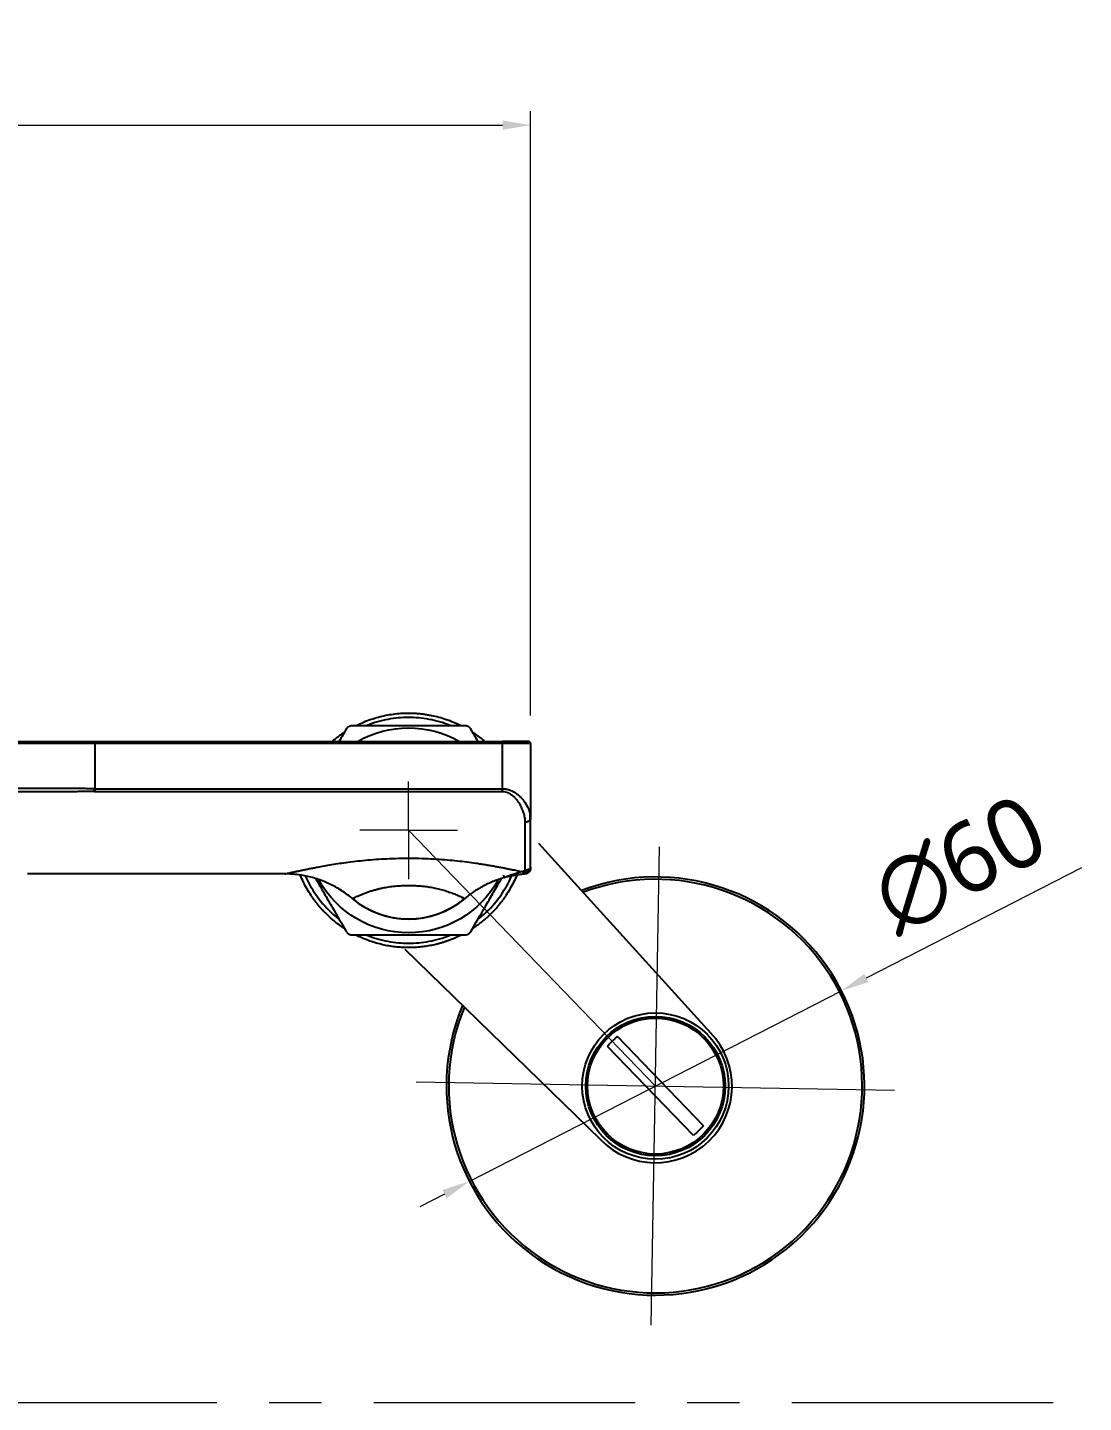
# Model space of a CAD drawing. Extents: x 1777 to 3131, y 3495 to 4487.
# Drawn here: x 2067.1 to 2218.7, y 3659 to 3856.3 of the extents above; entities that cross this region are included whole.
import ezdxf

# ---------------------------------------------------------------- set-up
doc = ezdxf.new("R2010")
doc.units = 0
doc.header["$LTSCALE"] = 30
doc.header["$MEASUREMENT"] = 0
doc.header["$PDMODE"] = 3
doc.header["$PDSIZE"] = -10
doc.linetypes.add('CENTER', pattern=[2, 1.25, -0.25, 0.25, -0.25])
doc.linetypes.add('CENTER2', pattern=[28.575, 19.05, -3.175, 3.175, -3.175])
doc.layers.get('0').update_dxf_attribs({"linetype": 'CONTINUOUS'})
doc.layers.get('DEFPOINTS').update_dxf_attribs({"linetype": 'CONTINUOUS'})
doc.layers.add('\\M+5B3DF\\M+5B4E7\\M+5CFDF', color=3, linetype='CONTINUOUS', lineweight=9)
doc.layers.add('Cneter', color=1, linetype='CENTER2', lineweight=13)
doc.layers.add('BODY', color=7, linetype='CONTINUOUS')
doc.layers.add('DEF_LAYER_ASSEM_MEMBER', color=7, linetype='CONTINUOUS')
doc.styles.add('Daelim Dimension', font='NanumGothic.ttf')
doc.dimstyles.new('DEFAULT', dxfattribs={"dimscale": 2, "dimtxt": 2, "dimasz": 2, "dimexe": 0, "dimexo": 2, "dimgap": 1, "dimtad": 1, "dimdec": 1, "dimzin": 9, "dimdsep": 46, "dimtxsty": 'Daelim Dimension', "dimcen": 0.5, "dimclrd": 252, "dimclre": 252, "dimclrt": 3, "dimadec": 1, "dimazin": 0, "dimtfac": 1, "dimtdec": 1, "dimtix": 1, "dimtmove": 0, "dimatfit": 3, "dimfxl": 0, "dimtolj": 1, "dimtzin": 1, "dimlwd": 9, "dimlwe": 9, "dimarcsym": 0})

# ---------------------------------------------------------------- blocks, each defined once
blk = doc.blocks.new('*D1')
at = {"color": 5, "lineweight": 9, "ltscale": 0.5}
for p, q in [((1954.3, 3757.54), (1954.3, 3844.26)), ((2139.3, 3757.54), (2139.3, 3844.26)), ((1958.3, 3842.26), (2135.3, 3842.26))]:
    blk.add_line(p, q, dxfattribs=at)
at = {"color": 5, "ltscale": 0.5}
for points in [[(1958.3, 3842.93), (1958.3, 3841.59), (1954.3, 3842.26)], [(2135.3, 3842.93), (2135.3, 3841.59), (2139.3, 3842.26)]]:
    blk.add_solid(points, dxfattribs=at)
at = {"layer": 'DEFPOINTS', "color": 0, "ltscale": 0.5}
for p in [(2139.3, 3842.26), (1954.3, 3753.54), (2139.3, 3753.54)]:
    blk.add_point(p, dxfattribs=at)
at = {"color": 7, "ltscale": 0.5, "insert": (2046.8, 3849.7), "char_height": 10, "attachment_point": 5, "style": 'Daelim Dimension'}
blk.add_mtext('\\A1;185', dxfattribs=at)
blk = doc.blocks.new('*D26')
at = {"color": 5, "lineweight": 9, "ltscale": 0.5}
for p, q in [((2218.39, 3735.72), (2187.49, 3719.9)), ((2130.52, 3690.73), (2183.93, 3718.08)), ((2126.96, 3688.91), (2123.4, 3687.08))]:
    blk.add_line(p, q, dxfattribs=at)
at = {"color": 5, "ltscale": 0.5}
for points in [[(2187.19, 3720.49), (2187.79, 3719.31), (2183.93, 3718.08)], [(2126.66, 3689.5), (2127.27, 3688.31), (2130.52, 3690.73)]]:
    blk.add_solid(points, dxfattribs=at)
at = {"layer": 'DEFPOINTS', "color": 0, "ltscale": 0.5}
for p in [(2183.93, 3718.08), (2130.52, 3690.73)]:
    blk.add_point(p, dxfattribs=at)
at = {"color": 7, "ltscale": 0.5, "insert": (2200.9, 3736.19), "char_height": 10, "attachment_point": 5, "rotation": 27.1137, "style": 'Daelim Dimension'}
blk.add_mtext('\\A1;∅60', dxfattribs=at)

msp = doc.modelspace()

# ---------------------------------------------------------------- linework, layer by layer
at = {"layer": '\\M+5B3DF\\M+5B4E7\\M+5CFDF', "color": 0, "lineweight": -3}
for p, q in [((2076.8, 3753.84), (2135.3, 3753.84)), ((2135.3, 3753.54), (2076.8, 3753.54)), ((2139, 3753.84), (2135.3, 3753.84)), ((2135.3, 3753.84), (2135.3, 3753.54)), ((2139.3, 3753.54), (2135.3, 3753.54)), ((2135.3, 3747.05), (2135.3, 3753.54)), ((2139.3, 3753.54), (2139.3, 3742.81)), ((2076.8, 3747.05), (2135.3, 3747.05)), ((2076.8, 3747.05), (2076.8, 3746.65)), ((2135.3, 3746.65), (2135.3, 3747.05))]:
    msp.add_line(p, q, dxfattribs=at)
at = {"layer": '\\M+5B3DF\\M+5B4E7\\M+5CFDF', "color": 0, "lineweight": -3, "extrusion": (0, 0, -1)}
for centre, radius, start, end in [((-2121.8, 3741.09), 14.7, 60.1481, 119.8575), ((-2121.8, 3741.09), 14.7, 270, 330.9525), ((-2121.8, 3741.09), 14.7, 209.2106, 270), ((-2121.8, 3740.84), 12.49, 270, 310.204), ((-2121.8, 3740.84), 12.49, 229.7959, 270)]:
    msp.add_arc(centre, radius, start, end, dxfattribs=at)
at = {"layer": '\\M+5B3DF\\M+5B4E7\\M+5CFDF', "color": 0, "lineweight": -3}
for centre, radius, start, end in [((2139, 3753.54), 0.3, 0, 90), ((2121.8, 3740.84), 12.49, 229.796, 310.1962)]:
    msp.add_arc(centre, radius, start, end, dxfattribs=at)
for points, knots in [([(2114.34, 3756.15), (2114.35, 3756.16), (2114.7, 3756.33), (2115.38, 3756.64), (2116.41, 3757.03), (2117.47, 3757.35), (2118.54, 3757.6), (2119.62, 3757.78), (2120.71, 3757.89), (2121.62, 3757.92), (2122.35, 3757.91), (2122.9, 3757.88), (2123.44, 3757.83), (2123.99, 3757.77), (2124.53, 3757.68), (2125.26, 3757.55), (2126.15, 3757.34), (2127.2, 3757.02), (2128.23, 3756.63), (2128.91, 3756.32), (2129.25, 3756.15), (2129.25, 3756.15)], [0, 0, 0, 0, 0.003183, 0.074607, 0.145808, 0.216753, 0.287737, 0.359081, 0.429937, 0.500619, 0.53589, 0.571211, 0.606622, 0.642164, 0.677876, 0.713797, 0.784825, 0.855918, 0.927369, 0.998768, 1, 1, 1, 1]), ([(2113.72, 3756.09), (2113.67, 3756.09), (2113.63, 3756.09), (2113.55, 3756.08), (2113.5, 3756.07), (2113.44, 3756.05), (2113.42, 3756.04), (2113.38, 3756.03), (2113.36, 3756.02), (2113.3, 3756), (2113.26, 3755.98), (2113.2, 3755.94), (2113.18, 3755.93), (2113.14, 3755.91), (2113.12, 3755.89), (2113.07, 3755.85), (2113.04, 3755.83), (2112.99, 3755.78), (2112.98, 3755.76), (2112.95, 3755.73), (2112.94, 3755.71), (2112.9, 3755.66), (2112.87, 3755.63), (2112.85, 3755.59)], [0, 0, 0, 0, 0.125, 0.125, 0.25, 0.25, 0.3125, 0.3125, 0.375, 0.375, 0.5, 0.5, 0.5625, 0.5625, 0.625, 0.625, 0.75, 0.75, 0.8125, 0.8125, 0.875, 0.875, 1, 1, 1, 1]), ([(2129.88, 3756.09), (2128.57, 3756.09), (2127.24, 3756.09), (2124.55, 3756.09), (2123.19, 3756.09), (2121.11, 3756.09), (2120.42, 3756.09), (2119.06, 3756.09), (2118.38, 3756.09), (2116.36, 3756.09), (2115.03, 3756.09), (2113.72, 3756.09)], [0, 0, 0, 0, 0.25, 0.25, 0.5, 0.5, 0.625, 0.625, 0.75, 0.75, 1, 1, 1, 1]), ([(2127.87, 3756.1), (2127.83, 3756.11), (2126.8, 3756.53), (2125.24, 3756.97), (2123.25, 3757.24), (2121.8, 3757.3), (2120.35, 3757.24), (2118.36, 3756.97), (2116.8, 3756.53), (2115.77, 3756.11), (2115.73, 3756.1)], [0, 0, 0, 0, 0.009204, 0.254632, 0.377347, 0.500061, 0.622776, 0.74549, 0.990919, 1, 1, 1, 1]), ([(2130.75, 3755.59), (2130.73, 3755.63), (2130.7, 3755.66), (2130.65, 3755.73), (2130.62, 3755.76), (2130.58, 3755.81), (2130.56, 3755.82), (2130.53, 3755.85), (2130.51, 3755.87), (2130.46, 3755.91), (2130.42, 3755.93), (2130.36, 3755.97), (2130.34, 3755.98), (2130.3, 3756), (2130.28, 3756.01), (2130.22, 3756.03), (2130.18, 3756.04), (2130.12, 3756.06), (2130.1, 3756.07), (2130.05, 3756.07), (2130.03, 3756.08), (2129.97, 3756.09), (2129.93, 3756.09), (2129.88, 3756.09)], [0, 0, 0, 0, 0.125, 0.125, 0.25, 0.25, 0.3125, 0.3125, 0.375, 0.375, 0.5, 0.5, 0.5625, 0.5625, 0.625, 0.625, 0.75, 0.75, 0.8125, 0.8125, 0.875, 0.875, 1, 1, 1, 1]), ([(2110.9, 3753.9), (2110.98, 3753.97), (2111.2, 3754.15), (2111.57, 3754.44), (2112.01, 3754.77), (2112.36, 3755.01), (2112.55, 3755.14), (2112.59, 3755.16)], [0, 0, 0, 0, 0.147037, 0.408568, 0.671008, 0.934645, 1, 1, 1, 1]), ([(2131.02, 3755.15), (2131.06, 3755.12), (2131.33, 3754.94), (2131.82, 3754.6), (2132.34, 3754.2), (2132.63, 3753.96), (2132.7, 3753.9)], [0, 0, 0, 0, 0.070637, 0.46575, 0.857867, 1, 1, 1, 1]), ([(2064.5, 3753.84), (2064.5, 3753.84), (2064.58, 3753.84), (2064.82, 3753.84), (2064.92, 3753.84), (2065.15, 3753.84), (2065.29, 3753.84), (2065.75, 3753.84), (2066.13, 3753.84), (2067.03, 3753.84), (2067.54, 3753.84), (2068.39, 3753.84), (2068.69, 3753.84), (2069.31, 3753.84), (2069.64, 3753.84), (2070.64, 3753.84), (2071.35, 3753.84), (2072.83, 3753.84), (2073.61, 3753.84), (2075.19, 3753.84), (2075.99, 3753.84), (2076.8, 3753.84)], [0, 0, 0, 0, 0.125, 0.125, 0.1875, 0.1875, 0.25, 0.25, 0.375, 0.375, 0.5, 0.5, 0.5625, 0.5625, 0.625, 0.625, 0.75, 0.75, 0.875, 0.875, 1, 1, 1, 1]), ([(2076.8, 3753.54), (2076.4, 3753.54), (2076.01, 3753.54), (2075.23, 3753.54), (2074.84, 3753.54), (2074.08, 3753.54), (2073.69, 3753.54), (2073.27, 3753.54), (2073.22, 3753.54), (2073.13, 3753.54), (2072.99, 3753.54), (2072.66, 3753.54), (2072.39, 3753.54), (2071.84, 3753.54), (2071.14, 3753.54), (2070.47, 3753.54), (2069.98, 3753.54), (2069.82, 3753.54), (2069.58, 3753.54), (2069.5, 3753.54), (2069.34, 3753.54), (2069.27, 3753.54), (2068.89, 3753.54), (2068.6, 3753.54), (2068.04, 3753.54), (2067.78, 3753.54), (2067.41, 3753.54), (2067.29, 3753.54), (2067.11, 3753.54), (2067.03, 3753.54), (2066.94, 3753.54), (2066.89, 3753.54), (2066.86, 3753.54), (2066.61, 3753.54), (2066.41, 3753.54), (2066.04, 3753.54), (2065.87, 3753.54), (2065.57, 3753.54), (2065.44, 3753.54), (2065.3, 3753.54), (2065.27, 3753.54), (2065.22, 3753.54), (2065.19, 3753.54), (2065.14, 3753.54), (2065.12, 3753.54), (2065.07, 3753.54), (2065.05, 3753.54), (2064.96, 3753.54), (2064.9, 3753.54), (2064.82, 3753.54), (2064.8, 3753.54), (2064.8, 3753.54)], [0, 0, 0, 0, 0.0625, 0.0625, 0.125, 0.125, 0.1875, 0.1875, 0.195312, 0.195312, 0.203125, 0.21875, 0.25, 0.25, 0.3125, 0.375, 0.375, 0.40625, 0.40625, 0.421875, 0.421875, 0.4375, 0.4375, 0.5, 0.5, 0.5625, 0.5625, 0.59375, 0.59375, 0.609375, 0.617187, 0.617187, 0.625, 0.625, 0.6875, 0.6875, 0.75, 0.75, 0.8125, 0.8125, 0.828125, 0.828125, 0.84375, 0.84375, 0.859375, 0.859375, 0.875, 0.875, 0.9375, 0.9375, 1, 1, 1, 1]), ([(2076.8, 3753.84), (2076.8, 3753.84), (2076.8, 3753.81), (2076.8, 3753.69), (2076.8, 3753.62), (2076.8, 3753.54)], [0, 0, 0, 0, 0.5, 0.5, 1, 1, 1, 1]), ([(2076.73, 3746.65), (2076.36, 3746.65), (2075.66, 3746.64), (2074.66, 3746.64), (2073.73, 3746.63), (2073.15, 3746.63), (2072.3, 3746.63), (2071.78, 3746.63), (2070.8, 3746.62), (2070.35, 3746.62), (2069.51, 3746.62), (2069.12, 3746.62), (2068.42, 3746.62), (2068.09, 3746.62), (2067.5, 3746.62), (2067.24, 3746.62), (2066.76, 3746.62), (2066.54, 3746.62), (2066.15, 3746.62), (2065.98, 3746.62), (2065.68, 3746.62), (2065.55, 3746.62), (2065.32, 3746.62), (2065.23, 3746.63), (2065.06, 3746.63), (2064.99, 3746.63), (2064.88, 3746.63), (2064.84, 3746.63), (2064.77, 3746.63), (2064.74, 3746.63), (2064.72, 3746.63), (2064.71, 3746.63), (2064.7, 3746.63)], [0, 0, 0, 0, 0.034892, 0.069785, 0.104677, 0.13957, 0.13957, 0.209355, 0.209355, 0.279139, 0.279139, 0.348924, 0.348924, 0.418709, 0.418709, 0.488494, 0.488494, 0.558279, 0.558279, 0.628064, 0.628064, 0.697848, 0.697848, 0.767633, 0.767633, 0.837418, 0.837418, 0.907203, 0.907203, 0.976988, 0.976988, 1, 1, 1, 1]), ([(2076.73, 3747.05), (2076.48, 3747.06), (2075.97, 3747.06), (2075.16, 3747.07), (2074.26, 3747.07), (2073.27, 3747.07), (2072.18, 3747.08), (2071, 3747.08), (2069.79, 3747.08), (2068.62, 3747.08), (2067.56, 3747.09), (2066.65, 3747.1), (2065.91, 3747.11), (2065.38, 3747.11), (2065.03, 3747.1), (2064.85, 3747.09), (2064.81, 3747.08), (2064.8, 3747.07)], [0, 0, 0, 0, 0.039125, 0.082544, 0.131014, 0.185305, 0.246565, 0.316068, 0.393719, 0.475776, 0.559068, 0.642575, 0.725865, 0.805764, 0.879251, 0.944574, 1, 1, 1, 1]), ([(2076.73, 3746.65), (2076.73, 3746.68), (2076.73, 3746.71), (2076.73, 3746.78), (2076.73, 3746.81), (2076.73, 3746.88), (2076.73, 3746.91), (2076.73, 3746.98), (2076.73, 3747.02), (2076.73, 3747.05)], [0, 0, 0, 0, 0.25, 0.25, 0.5, 0.5, 0.75, 0.75, 1, 1, 1, 1]), ([(2076.73, 3746.65), (2076.73, 3746.65), (2076.75, 3746.65), (2076.77, 3746.65), (2076.79, 3746.65), (2076.8, 3746.65)], [0, 0, 0, 0, 0.322898, 0.661414, 1, 1, 1, 1]), ([(2135.3, 3747.05), (2135.35, 3747.05), (2135.44, 3747.05), (2135.59, 3747.04), (2135.73, 3747.02), (2135.88, 3747), (2136.03, 3746.97), (2136.17, 3746.93), (2136.31, 3746.88), (2136.52, 3746.8), (2136.78, 3746.68), (2137.1, 3746.5), (2137.42, 3746.27), (2137.73, 3746), (2138.05, 3745.68), (2138.46, 3745.18), (2138.81, 3744.62), (2139.03, 3744.11), (2139.13, 3743.82), (2139.2, 3743.57), (2139.24, 3743.39), (2139.26, 3743.27), (2139.27, 3743.25)], [0, 0, 0, 0, 0.020485, 0.041117, 0.061948, 0.083025, 0.104394, 0.1261, 0.148185, 0.17069, 0.222017, 0.276889, 0.337835, 0.404644, 0.476711, 0.558907, 0.737685, 0.83086, 0.879926, 0.923445, 0.985519, 1, 1, 1, 1]), ([(2135.3, 3746.65), (2135.42, 3746.65), (2135.68, 3746.62), (2136.05, 3746.51), (2136.42, 3746.31), (2136.78, 3746.05), (2137.12, 3745.71), (2137.46, 3745.3), (2137.77, 3744.81), (2138.05, 3744.25), (2138.29, 3743.62), (2138.46, 3742.94), (2138.5, 3742.48), (2138.5, 3742.25)], [0, 0, 0, 0, 0.056016, 0.116452, 0.17988, 0.248538, 0.325842, 0.411566, 0.506633, 0.61285, 0.731643, 0.862829, 1, 1, 1, 1]), ([(2138.5, 3742.25), (2138.5, 3741.88), (2138.5, 3741.53), (2138.5, 3740.86), (2138.5, 3740.54), (2138.5, 3739.94), (2138.5, 3739.66), (2138.5, 3739.13), (2138.5, 3738.88), (2138.5, 3738.42), (2138.5, 3738.21), (2138.5, 3737.82), (2138.5, 3737.64), (2138.5, 3737.3), (2138.5, 3737.15), (2138.5, 3736.86), (2138.5, 3736.73), (2138.5, 3736.49), (2138.5, 3736.38), (2138.5, 3736.18), (2138.5, 3736.09), (2138.5, 3735.92), (2138.5, 3735.84), (2138.5, 3735.7), (2138.5, 3735.63), (2138.5, 3735.51), (2138.5, 3735.46), (2138.5, 3735.36), (2138.5, 3735.31), (2138.5, 3735.19), (2138.5, 3735.12), (2138.5, 3735.07)], [0, 0, 0, 0, 0.0625, 0.0625, 0.125, 0.125, 0.1875, 0.1875, 0.25, 0.25, 0.3125, 0.3125, 0.375, 0.375, 0.4375, 0.4375, 0.5, 0.5, 0.5625, 0.5625, 0.625, 0.625, 0.6875, 0.6875, 0.75, 0.75, 0.8125, 0.8125, 0.875, 0.875, 1, 1, 1, 1]), ([(2139.27, 3743.25), (2139.28, 3743.18), (2139.29, 3743.03), (2139.3, 3742.89), (2139.3, 3742.81)], [0, 0, 0, 0, 0.447037, 1, 1, 1, 1]), ([(2139.3, 3735.87), (2139.3, 3735.9), (2139.3, 3735.98), (2139.3, 3736.11), (2139.3, 3736.26), (2139.3, 3736.42), (2139.3, 3736.6), (2139.3, 3736.8), (2139.3, 3737.02), (2139.3, 3737.27), (2139.3, 3737.56), (2139.3, 3737.88), (2139.3, 3738.25), (2139.3, 3738.66), (2139.3, 3739.13), (2139.3, 3739.66), (2139.3, 3740.25), (2139.3, 3740.95), (2139.3, 3741.8), (2139.3, 3742.45), (2139.3, 3742.81)], [0, 0, 0, 0, 0.077124, 0.14792, 0.212575, 0.27149, 0.325955, 0.377703, 0.428482, 0.479304, 0.529922, 0.579921, 0.629458, 0.678793, 0.727985, 0.777277, 0.826882, 0.878738, 0.935603, 1, 1, 1, 1]), ([(2104.05, 3734.84), (2104.06, 3734.84), (2104.07, 3734.84), (2104.09, 3734.85), (2104.13, 3734.86), (2104.18, 3734.87), (2104.24, 3734.88), (2104.31, 3734.89), (2104.39, 3734.91), (2104.48, 3734.93), (2104.58, 3734.95), (2104.69, 3734.98), (2104.81, 3735.01), (2104.94, 3735.04), (2105.08, 3735.07), (2105.23, 3735.1), (2105.39, 3735.13), (2105.57, 3735.17), (2105.75, 3735.21), (2105.94, 3735.25), (2106.15, 3735.3), (2106.36, 3735.34), (2106.58, 3735.39), (2106.82, 3735.44), (2107.06, 3735.49), (2107.32, 3735.54), (2107.58, 3735.59), (2107.86, 3735.65), (2108.15, 3735.7), (2108.44, 3735.76), (2109.24, 3735.91), (2110.71, 3736.18), (2113.16, 3736.54), (2115.97, 3736.86), (2119.14, 3737.07), (2122.47, 3737.12), (2125.76, 3737), (2128.81, 3736.74), (2130.88, 3736.47), (2132.18, 3736.28), (2132.87, 3736.17), (2133.52, 3736.06), (2134.14, 3735.95), (2134.73, 3735.84), (2135.28, 3735.74), (2135.8, 3735.63), (2136.29, 3735.54), (2136.74, 3735.44), (2137.16, 3735.36), (2137.55, 3735.28), (2137.9, 3735.2), (2138.22, 3735.13), (2138.41, 3735.09), (2138.5, 3735.07)], [0, 0, 0, 0, 0.013638, 0.027044, 0.040221, 0.05317, 0.065896, 0.078401, 0.09069, 0.102765, 0.114632, 0.126295, 0.137759, 0.149028, 0.160108, 0.171005, 0.181725, 0.192274, 0.202658, 0.212882, 0.222953, 0.232878, 0.242664, 0.252319, 0.261852, 0.271269, 0.280581, 0.289796, 0.298923, 0.307972, 0.316952, 0.369193, 0.420575, 0.475749, 0.532258, 0.592541, 0.652574, 0.707667, 0.76161, 0.777357, 0.79307, 0.808807, 0.824629, 0.840594, 0.856765, 0.873199, 0.889953, 0.907082, 0.924637, 0.942666, 0.961211, 0.98031, 1, 1, 1, 1]), ([(2113.73, 3731.3), (2113.43, 3731.55), (2112.85, 3732.01), (2111.97, 3732.59), (2111.12, 3733.08), (2110.3, 3733.49), (2109.47, 3733.83), (2108.63, 3734.13), (2107.78, 3734.38), (2106.9, 3734.58), (2105.99, 3734.72), (2105.04, 3734.82), (2104.39, 3734.84), (2104.05, 3734.84)], [0, 0, 0, 0, 0.111864, 0.211379, 0.302269, 0.388622, 0.473636, 0.557861, 0.642226, 0.727564, 0.814703, 0.90437, 1, 1, 1, 1]), ([(2112.59, 3727.01), (2112.55, 3727.04), (2112.19, 3727.27), (2111.55, 3727.73), (2110.7, 3728.43), (2110.05, 3729.03), (2109.58, 3729.52), (2109.26, 3729.86), (2108.96, 3730.22), (2108.66, 3730.58), (2108.37, 3730.96), (2108.09, 3731.34), (2107.71, 3731.9), (2107.24, 3732.66), (2106.72, 3733.63), (2106.41, 3734.31), (2106.27, 3734.65), (2106.26, 3734.67)], [0, 0, 0, 0, 0.016333, 0.125641, 0.234462, 0.343263, 0.389665, 0.43608, 0.482548, 0.529105, 0.575791, 0.622641, 0.669694, 0.778531, 0.887373, 0.996671, 1, 1, 1, 1]), ([(2107.02, 3734.47), (2107.37, 3733.7), (2108.3, 3731.98), (2109.94, 3729.96), (2111.22, 3728.81), (2111.69, 3728.44)], [0, 0, 0, 0, 0.336069, 0.768035, 1, 1, 1, 1]), ([(2135.51, 3734.29), (2134.96, 3734.13), (2133.9, 3733.77), (2132.42, 3733.07), (2131.08, 3732.25), (2130.26, 3731.63), (2129.87, 3731.3)], [0, 0, 0, 0, 0.269805, 0.52017, 0.760471, 1, 1, 1, 1]), ([(2137.46, 3734.99), (2137.42, 3734.87), (2137.24, 3734.42), (2136.88, 3733.64), (2136.37, 3732.67), (2135.83, 3731.81), (2135.31, 3731.06), (2134.8, 3730.41), (2134.27, 3729.78), (2133.77, 3729.25), (2133.31, 3728.81), (2132.9, 3728.44), (2132.48, 3728.09), (2132.05, 3727.75), (2131.61, 3727.42), (2131.26, 3727.18), (2131.06, 3727.04), (2131.01, 3727.01)], [0, 0, 0, 0, 0.035475, 0.141111, 0.246356, 0.351648, 0.431085, 0.510031, 0.588681, 0.667231, 0.719821, 0.772376, 0.824954, 0.87761, 0.930402, 0.983385, 1, 1, 1, 1]), ([(2131.91, 3728.44), (2132.38, 3728.82), (2133.66, 3729.96), (2135.36, 3732.06), (2136.32, 3733.87), (2136.69, 3734.73)], [0, 0, 0, 0, 0.223216, 0.639276, 1, 1, 1, 1]), ([(2135.41, 3734.66), (2135.41, 3734.65), (2135.42, 3734.64), (2135.43, 3734.59), (2135.44, 3734.55), (2135.46, 3734.47), (2135.47, 3734.44), (2135.49, 3734.38), (2135.5, 3734.36), (2135.51, 3734.32), (2135.51, 3734.31), (2135.51, 3734.29), (2135.51, 3734.29), (2135.51, 3734.29)], [0, 0, 0, 0, 0.039477, 0.039477, 0.231582, 0.231582, 0.423686, 0.423686, 0.615791, 0.615791, 0.807895, 0.807895, 1, 1, 1, 1]), ([(2135.47, 3734.33), (2135.87, 3734.48), (2136.67, 3734.76), (2137.86, 3735.13), (2138.75, 3735.42), (2139.04, 3735.57), (2139.12, 3735.63)], [0, 0, 0, 0, 0.246059, 0.507766, 0.780682, 1, 1, 1, 1]), ([(2138.55, 3734.85), (2138.55, 3734.84), (2138.52, 3734.83), (2138.37, 3734.81), (2138.15, 3734.79), (2137.84, 3734.75), (2137.46, 3734.7), (2137.03, 3734.63), (2136.55, 3734.54), (2136.04, 3734.43), (2135.69, 3734.34), (2135.51, 3734.29)], [0, 0, 0, 0, 0.113662, 0.226622, 0.338185, 0.448231, 0.557975, 0.667598, 0.777435, 0.887506, 1, 1, 1, 1]), ([(2139.3, 3735.87), (2139.3, 3735.82), (2139.3, 3735.77), (2139.28, 3735.67), (2139.26, 3735.62), (2139.22, 3735.53), (2139.2, 3735.48), (2139.14, 3735.39), (2139.1, 3735.34), (2139.03, 3735.27), (2138.98, 3735.23), (2138.89, 3735.17), (2138.84, 3735.15), (2138.75, 3735.11), (2138.69, 3735.09), (2138.6, 3735.07), (2138.55, 3735.07), (2138.5, 3735.07)], [0, 0, 0, 0, 0.125, 0.125, 0.25, 0.25, 0.375, 0.375, 0.5, 0.5, 0.625, 0.625, 0.75, 0.75, 0.875, 0.875, 1, 1, 1, 1]), ([(2138.5, 3735.07), (2138.5, 3735.07), (2138.5, 3735.06), (2138.51, 3735.05), (2138.51, 3735.03), (2138.51, 3735.02), (2138.51, 3735.01), (2138.52, 3735), (2138.52, 3734.99), (2138.52, 3734.97), (2138.52, 3734.96), (2138.53, 3734.95), (2138.53, 3734.94), (2138.53, 3734.93), (2138.53, 3734.92), (2138.53, 3734.91), (2138.54, 3734.9), (2138.54, 3734.89), (2138.54, 3734.88), (2138.54, 3734.87), (2138.54, 3734.86), (2138.54, 3734.85), (2138.54, 3734.85), (2138.55, 3734.85)], [0, 0, 0, 0, 0.039564, 0.079934, 0.121109, 0.163089, 0.205875, 0.249468, 0.293867, 0.339073, 0.385086, 0.431906, 0.479532, 0.527963, 0.5772, 0.627242, 0.678087, 0.729735, 0.782184, 0.835434, 0.889486, 0.944341, 1, 1, 1, 1]), ([(2139.3, 3735.65), (2139.3, 3735.6), (2139.3, 3735.55), (2139.28, 3735.45), (2139.26, 3735.41), (2139.23, 3735.31), (2139.2, 3735.26), (2139.15, 3735.17), (2139.12, 3735.13), (2139.04, 3735.05), (2139, 3735.02), (2138.92, 3734.96), (2138.87, 3734.93), (2138.78, 3734.89), (2138.73, 3734.88), (2138.64, 3734.86), (2138.59, 3734.85), (2138.55, 3734.85)], [0, 0, 0, 0, 0.125, 0.125, 0.25, 0.25, 0.375, 0.375, 0.5, 0.5, 0.625, 0.625, 0.75, 0.75, 0.875, 0.875, 1, 1, 1, 1]), ([(2139.3, 3735.65), (2139.3, 3735.66), (2139.3, 3735.68), (2139.3, 3735.73), (2139.3, 3735.79), (2139.3, 3735.84), (2139.3, 3735.87), (2139.3, 3735.87)], [0, 0, 0, 0, 0.242044, 0.477677, 0.726297, 0.999999, 1, 1, 1, 1]), ([(2108.48, 3734.16), (2108.59, 3733.97), (2108.7, 3733.78), (2109.15, 3732.99), (2109.5, 3732.4), (2110.18, 3731.21), (2110.52, 3730.63), (2111.53, 3728.88), (2112.2, 3727.72), (2112.85, 3726.59)], [0, 0, 0, 0, 0.073565, 0.073565, 0.305174, 0.305174, 0.536782, 0.536782, 1, 1, 1, 1]), ([(2113.73, 3731.3), (2113.75, 3731.3), (2113.8, 3731.33), (2114.01, 3731.43), (2114.31, 3731.57), (2114.7, 3731.74), (2115.14, 3731.93), (2115.62, 3732.12), (2116.12, 3732.3), (2116.62, 3732.46), (2117.12, 3732.6), (2117.6, 3732.73), (2118.06, 3732.83), (2118.51, 3732.91), (2118.95, 3732.98), (2119.4, 3733.04), (2119.87, 3733.09), (2120.36, 3733.13), (2120.85, 3733.16), (2121.34, 3733.18), (2121.65, 3733.18), (2121.8, 3733.18)], [0, 0, 0, 0, 0.098837, 0.19564, 0.28284, 0.361263, 0.432517, 0.497364, 0.555736, 0.608202, 0.655434, 0.697951, 0.736469, 0.771197, 0.803647, 0.83657, 0.870377, 0.903936, 0.937046, 0.970641, 1, 1, 1, 1]), ([(2121.8, 3733.18), (2121.83, 3733.18), (2122.06, 3733.18), (2122.51, 3733.17), (2123.17, 3733.14), (2123.89, 3733.08), (2124.66, 3732.99), (2125.46, 3732.85), (2126.29, 3732.66), (2127.1, 3732.43), (2127.89, 3732.16), (2128.6, 3731.87), (2129.2, 3731.61), (2129.63, 3731.41), (2129.82, 3731.32), (2129.86, 3731.3), (2129.87, 3731.3)], [0, 0, 0, 0, 0.00629, 0.045661, 0.089892, 0.139392, 0.194457, 0.255895, 0.32468, 0.40166, 0.487815, 0.584344, 0.692042, 0.811561, 0.944502, 1, 1, 1, 1]), ([(2130.75, 3726.59), (2131.43, 3727.77), (2132.12, 3728.96), (2133.17, 3730.78), (2133.52, 3731.39), (2134.23, 3732.62), (2134.59, 3733.24), (2135, 3733.95), (2135.05, 3734.03), (2135.1, 3734.12)], [0, 0, 0, 0, 0.482946, 0.482946, 0.724419, 0.724419, 0.965892, 0.965892, 1, 1, 1, 1]), ([(2112.85, 3726.59), (2112.87, 3726.55), (2112.9, 3726.52), (2112.95, 3726.45), (2112.98, 3726.42), (2113.02, 3726.37), (2113.04, 3726.35), (2113.07, 3726.32), (2113.09, 3726.31), (2113.14, 3726.27), (2113.18, 3726.25), (2113.24, 3726.21), (2113.26, 3726.2), (2113.3, 3726.18), (2113.32, 3726.17), (2113.38, 3726.15), (2113.42, 3726.13), (2113.48, 3726.12), (2113.5, 3726.11), (2113.55, 3726.1), (2113.57, 3726.1), (2113.63, 3726.09), (2113.67, 3726.09), (2113.72, 3726.09)], [0, 0, 0, 0, 0.125, 0.125, 0.25, 0.25, 0.3125, 0.3125, 0.375, 0.375, 0.5, 0.5, 0.5625, 0.5625, 0.625, 0.625, 0.75, 0.75, 0.8125, 0.8125, 0.875, 0.875, 1, 1, 1, 1]), ([(2129.88, 3726.09), (2129.93, 3726.09), (2129.97, 3726.09), (2130.05, 3726.1), (2130.1, 3726.11), (2130.16, 3726.13), (2130.18, 3726.13), (2130.22, 3726.15), (2130.24, 3726.16), (2130.3, 3726.18), (2130.34, 3726.2), (2130.4, 3726.23), (2130.42, 3726.25), (2130.46, 3726.27), (2130.48, 3726.28), (2130.53, 3726.32), (2130.56, 3726.35), (2130.61, 3726.4), (2130.62, 3726.42), (2130.65, 3726.45), (2130.66, 3726.47), (2130.7, 3726.52), (2130.73, 3726.55), (2130.75, 3726.59)], [0, 0, 0, 0, 0.125, 0.125, 0.25, 0.25, 0.3125, 0.3125, 0.375, 0.375, 0.5, 0.5, 0.5625, 0.5625, 0.625, 0.625, 0.75, 0.75, 0.8125, 0.8125, 0.875, 0.875, 1, 1, 1, 1]), ([(2113.72, 3726.09), (2115.03, 3726.09), (2116.36, 3726.09), (2119.05, 3726.09), (2120.41, 3726.09), (2122.49, 3726.09), (2123.18, 3726.09), (2124.54, 3726.09), (2125.22, 3726.09), (2127.24, 3726.09), (2128.57, 3726.09), (2129.88, 3726.09)], [0, 0, 0, 0, 0.25, 0.25, 0.5, 0.5, 0.625, 0.625, 0.75, 0.75, 1, 1, 1, 1]), ([(2129.29, 3726.02), (2129.19, 3725.98), (2128.85, 3725.81), (2128.36, 3725.59), (2127.83, 3725.38), (2127.42, 3725.23), (2127, 3725.08), (2126.58, 3724.95), (2126.16, 3724.83), (2125.73, 3724.73), (2125.3, 3724.63), (2124.88, 3724.54), (2124.44, 3724.47), (2124.01, 3724.41), (2123.57, 3724.35), (2123.13, 3724.31), (2122.69, 3724.29), (2122.25, 3724.27), (2121.64, 3724.26), (2120.86, 3724.28), (2119.91, 3724.36), (2118.98, 3724.49), (2118.06, 3724.67), (2117.15, 3724.91), (2116.25, 3725.2), (2115.53, 3725.47), (2114.99, 3725.7), (2114.64, 3725.86), (2114.41, 3725.97), (2114.31, 3726.02)], [0, 0, 0, 0, 0.020815, 0.073976, 0.102647, 0.131192, 0.159631, 0.187983, 0.216269, 0.244507, 0.272717, 0.30092, 0.329135, 0.357382, 0.38568, 0.41405, 0.44251, 0.471081, 0.499782, 0.561101, 0.621934, 0.682471, 0.742906, 0.803436, 0.864254, 0.925552, 0.952136, 0.978697, 1, 1, 1, 1]), ([(2115.73, 3726.08), (2115.77, 3726.06), (2116.8, 3725.65), (2118.36, 3725.21), (2120.35, 3724.94), (2121.8, 3724.88), (2123.25, 3724.94), (2125.24, 3725.21), (2126.8, 3725.65), (2127.83, 3726.06), (2127.87, 3726.08)], [0, 0, 0, 0, 0.009081, 0.25451, 0.377224, 0.499939, 0.622653, 0.745367, 0.990796, 1, 1, 1, 1])]:
    msp.add_open_spline(points, degree=3, knots=knots, dxfattribs=at)
for points, degree in [([(2112.85, 3755.59), (2112.52, 3755.02), (2112.19, 3754.44), (2111.85, 3753.86)], 3), ([(2131.75, 3753.86), (2131.41, 3754.44), (2131.08, 3755.02), (2130.75, 3755.59)], 3), ([(2076.8, 3753.54), (2076.8, 3747.05)], 1), ([(2076.73, 3747.05), (2076.75, 3747.05), (2076.78, 3747.05), (2076.8, 3747.05)], 3), ([(2076.8, 3746.65), (2096.3, 3746.65), (2115.8, 3746.65), (2135.3, 3746.65)], 3), ([(2139.24, 3742.57), (2139.24, 3743.25)], 1), ([(2104.05, 3734.84), (2091.74, 3734.84), (2079.43, 3734.84), (2067.12, 3734.84)], 3), ([(2139.24, 3735.35), (2139.24, 3735.58)], 1)]:
    msp.add_open_spline(points, degree=degree, dxfattribs=at)
for points, weights in [([(2139.24, 3742.6), (2139.12, 3742.38), (2138.83, 3742.25), (2138.5, 3742.25)], [1.04288781883, 0.957108714876, 1.00000346651, 1.17157207372]), ([(2139.3, 3742.81), (2139.3, 3742.74), (2139.28, 3742.67), (2139.24, 3742.6)], [1.17157239829, 1.11437797981, 1.07148307078, 1.04288767117])]:
    msp.add_rational_spline(points, weights, degree=3, dxfattribs=at)
at = {"layer": 'BODY', "color": 1, "linetype": 'CENTER', "lineweight": 5}
msp.add_line((2056.8, 3659), (2229.92, 3659), dxfattribs=at)
at = {"layer": 'Cneter', "lineweight": 5, "ltscale": 0.5}
for p, q in [((2121.8, 3741.09), (2121.8, 3748.09)), ((2121.8, 3741.09), (2114.8, 3741.09)), ((2121.8, 3741.09), (2128.8, 3741.09)), ((2121.8, 3741.09), (2121.8, 3734.09)), ((2121.8, 3741.09), (2157.23, 3704.4)), ((2156.63, 3670.08), (2157.83, 3738.73)), ((2122.91, 3705), (2191.55, 3703.8))]:
    msp.add_line(p, q, dxfattribs=at)
at = {"layer": 'DEF_LAYER_ASSEM_MEMBER', "color": 7, "linetype": 'Continuous'}
for p, q in [((2140.45, 3739.27), (2165.14, 3712.04)), ((2121.25, 3724.05), (2149.31, 3696.76)), ((2164.12, 3698.71), (2151.77, 3711.49)), ((2162.68, 3697.32), (2150.34, 3710.1))]:
    msp.add_line(p, q, dxfattribs=at)
for points in [[(2150.34, 3710.1), (2150.56, 3710.34), (2150.8, 3710.58), (2151.03, 3710.82)], [(2151.03, 3710.82), (2151.28, 3711.05), (2151.52, 3711.27), (2151.77, 3711.49)], [(2164.12, 3698.71), (2163.89, 3698.46), (2163.66, 3698.22), (2163.42, 3697.99)], [(2163.42, 3697.99), (2163.18, 3697.76), (2162.93, 3697.53), (2162.68, 3697.32)]]:
    msp.add_lwpolyline(points, dxfattribs=at)
for radius in [10.5, 10, 9.75]:
    msp.add_circle((2157.23, 3704.4), radius, dxfattribs=at)
for radius, start, end in [(30, 157.296, 110.704), (11, 224, 44)]:
    msp.add_arc((2157.23, 3704.4), radius, start, end, dxfattribs=at)
at = {"layer": 'DEF_LAYER_ASSEM_MEMBER', "color": 9, "linetype": 'Continuous'}
msp.add_arc((2157.23, 3704.4), 29.67, 157.545, 110.455, dxfattribs=at)

# ---------------------------------------------------------------- dimensions: what is measured, and where the dimension line sits
at = {"color": 5, "ltscale": 0.5}
dim = msp.add_linear_dim(base=(2139.3, 3842.26), p1=(1954.3, 3753.54), p2=(2139.3, 3753.54), dimstyle='DEFAULT', override={"dimtxt": 5, "dimexe": 1, "dimdec": 0, "dimclrd": 5, "dimclre": 5, "dimclrt": 7}, dxfattribs=at)
dim.commit()
dim.dimension.update_dxf_attribs({"geometry": '*D1', "text_midpoint": (2046.8, 3849.7)})
dim = msp.add_diameter_dim_2p(p1=(2130.52, 3690.73), p2=(2183.93, 3718.08), dimstyle='DEFAULT', override={"dimtxt": 5, "dimexe": 1, "dimdec": 0, "dimclrd": 5, "dimclre": 5, "dimclrt": 7}, dxfattribs=at)
dim.commit()
dim.dimension.update_dxf_attribs({"geometry": '*D26', "text_midpoint": (2200.9, 3736.19)})

doc.saveas('drawing.dxf')
